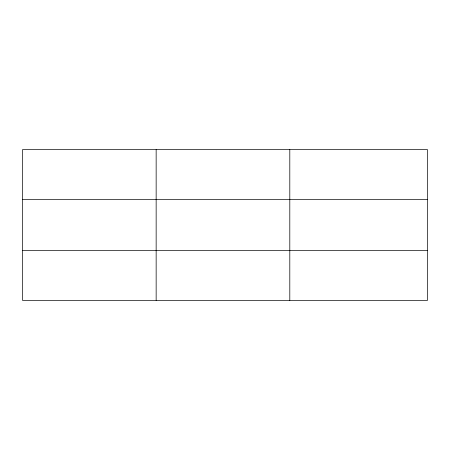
<?xml version="1.0" encoding="UTF-8"?>
<svg xmlns="http://www.w3.org/2000/svg" width="450" height="450" viewBox="0 0 450 450"><rect width="100%" height="100%" fill="white"/><g stroke="black" fill="none" stroke-linecap="round" stroke-linejoin="round"><path stroke-width="0.67" d="M156.15 149.636L156.15 300.364M289.8 149.636L289.8 300.364M427.5 250.622L427.5 300.364L22.5 300.364L22.5 149.636L427.5 149.636L427.5 250.622L22.5 250.622M22.5 199.378L427.5 199.378"/></g></svg>
